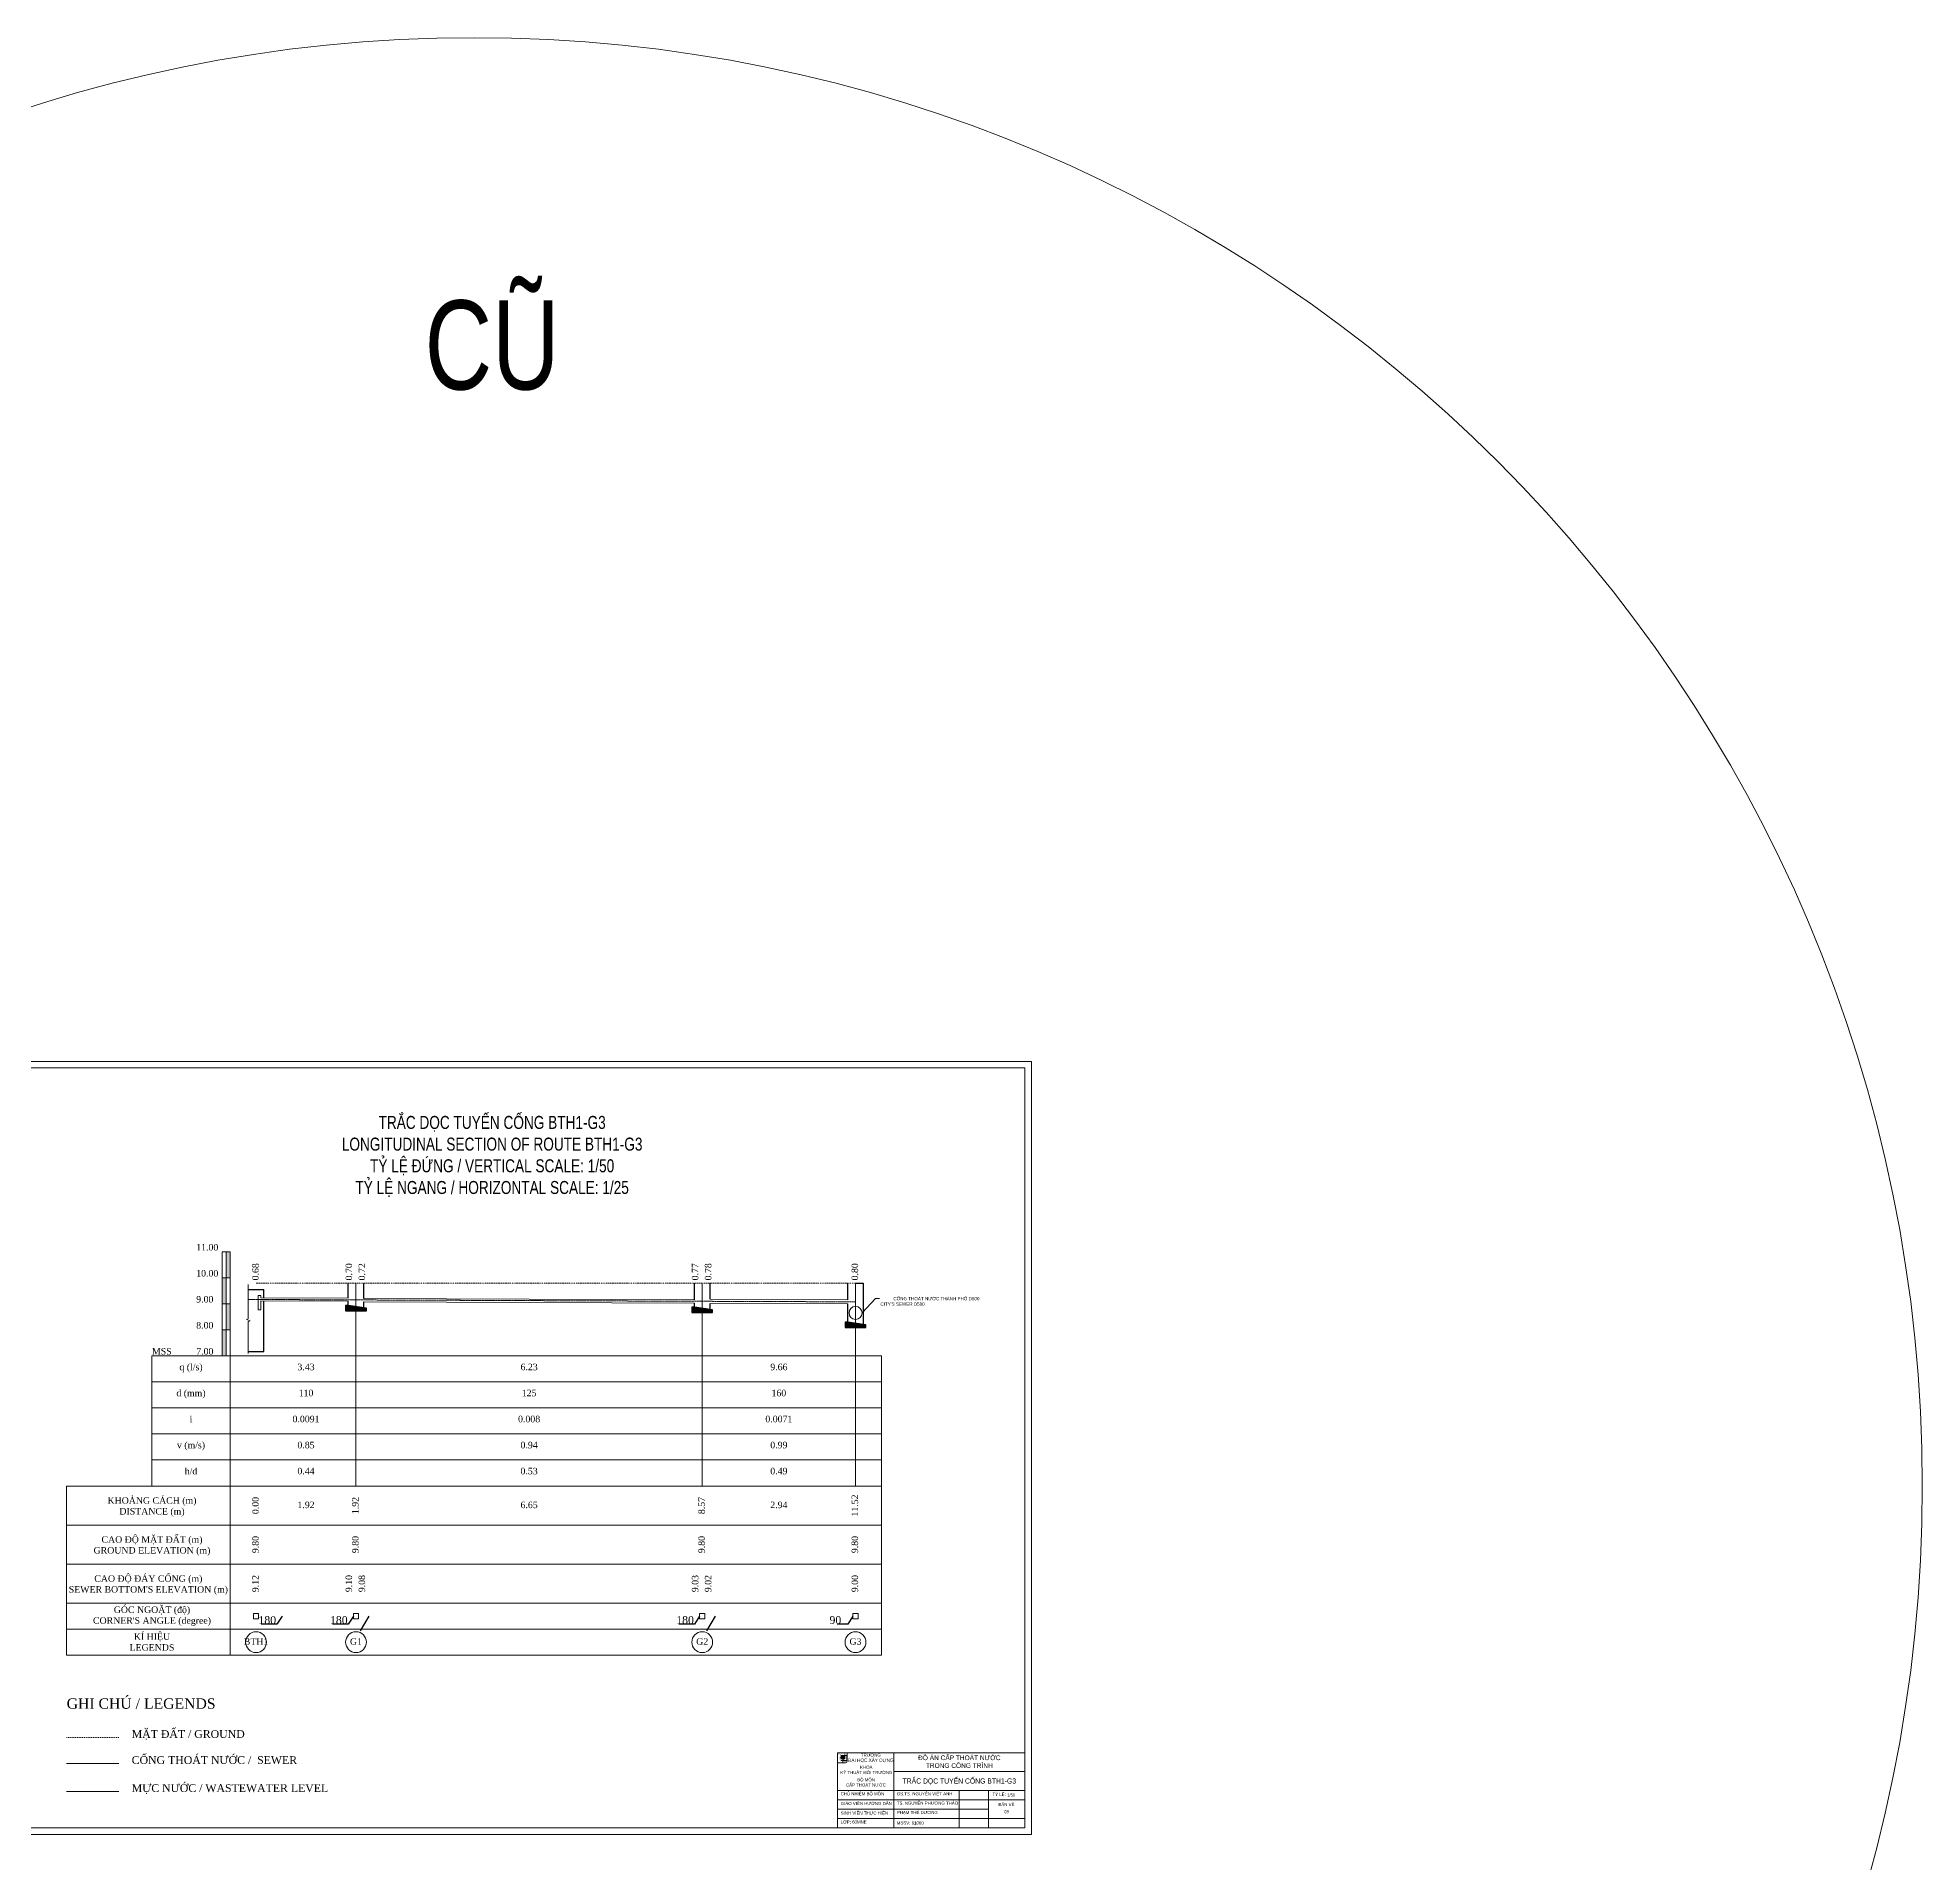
# Model space of a CAD drawing. Header units: millimetres. Extents: x -819040 to 60987, y -269988 to 131461.
# Drawn here: x -100799 to -28375, y -228833 to -158681 of the extents above; entities that cross this region are included whole.
import ezdxf
from ezdxf.enums import TextEntityAlignment as Align

# ---------------------------------------------------------------- set-up
doc = ezdxf.new("R2010")
doc.units = ezdxf.units.MM
doc.linetypes.add('ACAD_ISO02W100', pattern=[15, 12, -3])
doc.linetypes.add('ACAD_ISO03W100', pattern=[30, 12, -18])
doc.layers.get('0').update_dxf_attribs({"lineweight": 9})
for name, color, linetype, lineweight in [('Chu So lieu', 101, 'Continuous', 9), ('Day cong', 1, 'Continuous', 9), ('Duong giong', 42, 'Continuous', 9), ('Duong mat nuoc', 131, 'ACAD_ISO02W100', 9), ('GHI CHU', 51, 'Continuous', 9), ('GHI CHU @ 50', 51, 'Continuous', 9), ('GIENG THAM', 92, 'Continuous', 30), ('KHUNG GIAY-A1', 7, 'Continuous', 9), ('KHUNG TEN', 7, 'Continuous', 9), ('KICH THUOC', 21, 'Continuous', 13), ('Mat dat', 46, 'ACAD_ISO03W100', 9), ('Table', 7, 'Continuous', 9), ('Thuoc ty le', 3, 'Continuous', 9)]:
    doc.layers.add(name, color=color, linetype=linetype, lineweight=lineweight)
doc.styles.add('ARIANH', font='VnArialH.TTF')
doc.styles.add('FlowHy text style', font='times.ttf', dxfattribs={"height": 2.5})
doc.styles.add('KICH THUOC', font='arial.ttf', dxfattribs={"width": 0.75})
doc.styles.get("Standard").update_dxf_attribs({"font": 'arial.ttf', "width": 0.75})
doc.styles.add('TCVN-10', font='arial.ttf', dxfattribs={"width": 0.75, "height": 10})
doc.dimstyles.new('ISO-25', dxfattribs={"dimtxt": 2.5, "dimasz": 2.5, "dimexe": 1.25, "dimexo": 0.625, "dimtad": 1, "dimtxsty": 'Standard', "dimcen": 2.5, "dimadec": 0, "dimazin": 0, "dimtfac": 1, "dimtmove": 0, "dimatfit": 3, "dimfxl": 1, "dimarcsym": 0})
doc.dimstyles.new('TCVN-2.5', dxfattribs={"dimtxt": 2.5, "dimasz": 1.2, "dimexe": 1.2, "dimexo": 0, "dimgap": 0.8, "dimtad": 1, "dimtoh": 1, "dimdec": 0, "dimzin": 0, "dimdsep": 46, "dimtxsty": 'KICH THUOC', "dimblk": 'ARCHTICK', "dimcen": 1.2, "dimdle": 1.2, "dimclrd": 31, "dimclre": 31, "dimclrt": 256, "dimadec": 0, "dimazin": 0, "dimtm": 1e-09, "dimtfac": 1, "dimtdec": 0, "dimtix": 1, "dimtofl": 0, "dimtmove": 0, "dimatfit": 2, "dimfxl": 7, "dimfxlon": 1, "dimtolj": 1, "dimtzin": 0, "dimlwd": -1, "dimlwe": -1, "dimarcsym": 1})

# ---------------------------------------------------------------- blocks, each defined once
blk = doc.blocks.new('*U281')
at = {"layer": 'KHUNG TEN'}
for p, q in [((0, 2880), (-7200, 2880)), ((-7200, 0), (-7200, 2880)), ((-6824, 2880), (-7200, 2880)), ((-7200, 2503), (-7200, 2880)), ((-6890, 2503), (-7200, 2503)), ((-6994, 2589), (-7058, 2589)), ((-7058, 2582), (-7058, 2589)), ((-6994, 2589), (-7058, 2589)), ((-7058, 2583), (-7058, 2589)), ((-6994, 2588), (-7058, 2588)), ((-7058, 2582), (-7058, 2588)), ((-6994, 2583), (-7058, 2583)), ((-6994, 2582), (-7058, 2582)), ((-6994, 2582), (-7058, 2582)), ((-6993, 2589), (-7057, 2589)), ((-7057, 2583), (-7057, 2589)), ((-6993, 2583), (-7057, 2583)), ((-7056, 2782), (-7005, 2782)), ((-7056, 2777), (-7056, 2782)), ((-7056, 2782), (-7005, 2782)), ((-7056, 2778), (-7056, 2782)), ((-7056, 2782), (-7005, 2782)), ((-7056, 2777), (-7056, 2782)), ((-7056, 2781), (-7006, 2781)), ((-7056, 2777), (-7056, 2781)), ((-7056, 2778), (-6997, 2720)), ((-7055, 2732), (-7056, 2778)), ((-7056, 2777), (-6998, 2719)), ((-7056, 2731), (-7056, 2777)), ((-7056, 2777), (-6998, 2719)), ((-7056, 2731), (-7056, 2777)), ((-7056, 2777), (-6998, 2719)), ((-7056, 2731), (-7056, 2777)), ((-7056, 2655), (-6998, 2714)), ((-7056, 2656), (-6997, 2714)), ((-7056, 2656), (-6998, 2714)), ((-7056, 2655), (-6998, 2713)), ((-7055, 2703), (-7056, 2656)), ((-7056, 2702), (-7056, 2655)), ((-7056, 2702), (-7056, 2655)), ((-7056, 2702), (-7056, 2656)), ((-7056, 2656), (-7056, 2652)), ((-7056, 2656), (-7056, 2651)), ((-7056, 2655), (-7056, 2651)), ((-7056, 2655), (-7056, 2651)), ((-7056, 2652), (-7005, 2652)), ((-7056, 2651), (-7005, 2651)), ((-7056, 2651), (-7006, 2651)), ((-7056, 2651), (-7005, 2651)), ((-7052, 2782), (-6994, 2724)), ((-7052, 2782), (-6994, 2724)), ((-7052, 2781), (-6994, 2723)), ((-7052, 2651), (-6994, 2709)), ((-7052, 2651), (-6994, 2709)), ((-7052, 2651), (-6994, 2709)), ((-7051, 2782), (-6993, 2724)), ((-7051, 2720), (-7044, 2716)), ((-7051, 2712), (-7044, 2716)), ((-7051, 2652), (-6993, 2710)), ((-7050, 2721), (-7044, 2716)), ((-7050, 2721), (-7043, 2717)), ((-7050, 2721), (-7044, 2716)), ((-7050, 2713), (-7043, 2717)), ((-7050, 2712), (-7044, 2716)), ((-7050, 2712), (-7044, 2716)), ((-6998, 2719), (-7049, 2719)), ((-6997, 2720), (-7048, 2720)), ((-6998, 2719), (-7048, 2719)), ((-6998, 2719), (-7048, 2719)), ((-6998, 2714), (-7048, 2714)), ((-6998, 2714), (-7048, 2714)), ((-6998, 2713), (-7048, 2713)), ((-6997, 2714), (-7047, 2714)), ((-6995, 2774), (-6991, 2769)), ((-6995, 2774), (-6991, 2769)), ((-6994, 2775), (-6990, 2770)), ((-6994, 2774), (-6991, 2769)), ((-6994, 2724), (-6994, 2770)), ((-6994, 2723), (-6994, 2770)), ((-6994, 2724), (-6994, 2770)), ((-6994, 2529), (-6994, 2709)), ((-6994, 2529), (-6994, 2709)), ((-6994, 2529), (-6994, 2709)), ((-6994, 2657), (-6991, 2661)), ((-6994, 2657), (-6991, 2661)), ((-6994, 2657), (-6991, 2660)), ((-6985, 2574), (-6994, 2529)), ((-6986, 2574), (-6994, 2529)), ((-6985, 2574), (-6994, 2529)), ((-6993, 2724), (-6993, 2771)), ((-6993, 2530), (-6993, 2710)), ((-6993, 2658), (-6990, 2661)), ((-6985, 2575), (-6993, 2530)), ((-6987, 2774), (-6991, 2769)), ((-6988, 2774), (-6991, 2769)), ((-6987, 2774), (-6991, 2769)), ((-6991, 2661), (-6985, 2655)), ((-6991, 2661), (-6985, 2655)), ((-6991, 2660), (-6986, 2655)), ((-6987, 2775), (-6990, 2770)), ((-6990, 2661), (-6985, 2656)), ((-6930, 2782), (-6988, 2724)), ((-6930, 2782), (-6988, 2724)), ((-6930, 2781), (-6988, 2723)), ((-6988, 2724), (-6988, 2770)), ((-6988, 2723), (-6988, 2770)), ((-6988, 2724), (-6988, 2770)), ((-6930, 2651), (-6988, 2709)), ((-6988, 2560), (-6988, 2709)), ((-6930, 2651), (-6988, 2709)), ((-6988, 2560), (-6988, 2709)), ((-6930, 2651), (-6988, 2709)), ((-6988, 2560), (-6988, 2709)), ((-6929, 2782), (-6987, 2724)), ((-6987, 2724), (-6987, 2771)), ((-6929, 2652), (-6987, 2710)), ((-6987, 2561), (-6987, 2710)), ((-6926, 2777), (-6984, 2719)), ((-6926, 2777), (-6984, 2719)), ((-6925, 2777), (-6984, 2719)), ((-6984, 2719), (-6937, 2719)), ((-6984, 2719), (-6938, 2719)), ((-6984, 2719), (-6937, 2719)), ((-6926, 2655), (-6984, 2714)), ((-6984, 2714), (-6937, 2714)), ((-6925, 2656), (-6984, 2714)), ((-6984, 2714), (-6937, 2714)), ((-6926, 2655), (-6984, 2713)), ((-6984, 2713), (-6938, 2713)), ((-6925, 2778), (-6983, 2720)), ((-6983, 2720), (-6937, 2720)), ((-6925, 2656), (-6983, 2714)), ((-6983, 2714), (-6937, 2714)), ((-6977, 2781), (-6847, 2781)), ((-6977, 2651), (-6926, 2651)), ((-6976, 2782), (-6847, 2782)), ((-6976, 2782), (-6846, 2782)), ((-6976, 2782), (-6847, 2782)), ((-6976, 2652), (-6925, 2652)), ((-6976, 2651), (-6926, 2651)), ((-6976, 2651), (-6925, 2651)), ((-6865, 2591), (-6960, 2591)), ((-6865, 2591), (-6960, 2591)), ((-6864, 2592), (-6959, 2592)), ((-6865, 2591), (-6959, 2591)), ((-6888, 2575), (-6942, 2571)), ((-6888, 2575), (-6942, 2571)), ((-6888, 2575), (-6942, 2571)), ((-6872, 2571), (-6942, 2571)), ((-6872, 2571), (-6942, 2571)), ((-6872, 2571), (-6942, 2571)), ((-6887, 2576), (-6941, 2571)), ((-6871, 2571), (-6941, 2571)), ((-6934, 2720), (-6938, 2716)), ((-6934, 2720), (-6938, 2716)), ((-6933, 2720), (-6938, 2717)), ((-6938, 2717), (-6933, 2713)), ((-6938, 2716), (-6934, 2713)), ((-6938, 2716), (-6934, 2713)), ((-6933, 2721), (-6937, 2717)), ((-6937, 2717), (-6933, 2714)), ((-6926, 2777), (-6926, 2782)), ((-6926, 2777), (-6926, 2781)), ((-6926, 2731), (-6926, 2777)), ((-6926, 2731), (-6926, 2777)), ((-6926, 2702), (-6926, 2655)), ((-6926, 2702), (-6926, 2655)), ((-6926, 2655), (-6926, 2651)), ((-6926, 2655), (-6926, 2651)), ((-6925, 2778), (-6925, 2782)), ((-6925, 2777), (-6925, 2782)), ((-6925, 2732), (-6925, 2778)), ((-6925, 2731), (-6925, 2777)), ((-6925, 2703), (-6925, 2656)), ((-6925, 2702), (-6925, 2656)), ((-6925, 2656), (-6925, 2652)), ((-6925, 2656), (-6925, 2651)), ((-6847, 2782), (-6847, 2595)), ((-6847, 2782), (-6847, 2595)), ((-6847, 2781), (-6847, 2595)), ((-6846, 2782), (-6846, 2596)), ((-6824, 2880), (-6824, 2570)), ((-5040, 0), (-5040, 2880)), ((0, 2160), (0, 2880)), ((0, 2160), (-5040, 2160)), ((0, 1440), (0, 2160)), ((-7200, 1440), (0, 1440)), ((-7200, 1080), (0, 1080)), ((-2520, 0), (-2520, 1440)), ((-1401, 0), (-1401, 1440)), ((0, 1080), (0, 1440)), ((0, 360), (0, 1080)), ((-7200, 720), (-1401, 720)), ((-7200, 360), (0, 360)), ((-5040, 0), (-7200, 0)), ((-2520, 0), (-5040, 0)), ((-1440, 0), (-2520, 0)), ((0, 0), (-1440, 0)), ((0, 0), (0, 360))]:
    blk.add_line(p, q, dxfattribs=at)
for points in [[(0, 0), (0, 1440), (-7200, 1440), (-7200, 0)], [(-7200, 0), (0, 0)]]:
    blk.add_lwpolyline(points, dxfattribs=at)
for centre, radius, start, end in [((-7044, 2731), 12.7, 182.08998, 237.073), ((-7044, 2731), 12.7, 182.08998, 237.073), ((-7043, 2731), 12.7, 182.08998, 237.073), ((-7045, 2702), 11.7, 117.54403, 179.90286), ((-7045, 2702), 11.7, 117.54403, 179.90286), ((-7044, 2702), 11.7, 117.54403, 179.90286), ((-7043, 2732), 12.7, 182.08998, 237.073), ((-7044, 2703), 11.7, 117.54403, 179.90286), ((-7006, 2770), 11.7, 0.04901, 89.95099), ((-7006, 2663), 11.7, 270.04901, 359.95099), ((-7005, 2770), 11.7, 0.04901, 89.95099), ((-7005, 2771), 11.7, 0.04901, 89.95099), ((-7005, 2770), 11.7, 0.04901, 89.95099), ((-7005, 2663), 11.7, 270.04901, 359.95099), ((-7005, 2664), 11.7, 270.04901, 359.95099), ((-7005, 2663), 11.7, 270.04901, 359.95099), ((-6976, 2770), 11.7, 90.04901, 179.95099), ((-6976, 2770), 11.7, 90.04901, 179.95099), ((-6977, 2770), 11.7, 90.04901, 179.95099), ((-6976, 2663), 11.7, 180.04901, 269.95099), ((-6977, 2663), 11.7, 180.04901, 269.95099), ((-6976, 2663), 11.7, 180.04901, 269.95099), ((-6976, 2771), 11.7, 90.04901, 179.95099), ((-6976, 2664), 11.7, 180.04901, 269.95099), ((-6960, 2563), 28.3, 89.98706, 156.39938), ((-6959, 2564), 28.3, 89.98706, 156.39938), ((-6960, 2563), 28.3, 89.98706, 156.39938), ((-6959, 2563), 28.3, 89.98706, 156.39938), ((-6938, 2731), 11.7, 270.00089, 359.90286), ((-6938, 2702), 11.7, 0.09714, 89.99911), ((-6937, 2732), 11.7, 270.00089, 359.90286), ((-6937, 2731), 11.7, 270.00089, 359.90286), ((-6937, 2731), 11.7, 270.00089, 359.90286), ((-6937, 2702), 11.7, 0.09714, 89.99911), ((-6937, 2703), 11.7, 0.09714, 89.99911), ((-6937, 2702), 11.7, 0.09714, 89.99911), ((-6890, 2569), 65.9, 270, 0), ((-6888, 2600), 24.5, 270, 339.99897), ((-6888, 2599), 24.5, 270, 339.99897), ((-6888, 2600), 24.5, 270, 339.99897), ((-6887, 2600), 24.5, 270, 339.99897), ((-6872, 2595), 24.7, 270, 0), ((-6872, 2595), 24.7, 270, 0), ((-6872, 2595), 24.7, 270, 0), ((-6871, 2596), 24.7, 270, 0)]:
    blk.add_arc(centre, radius, start, end, dxfattribs=at)
at = {"layer": 'KHUNG TEN', "style": 'ARIANH'}
for s, p in [('x   y dùng', (-7171, 2810)), ('¢', (-7128, 2809))]:
    blk.add_text(s, height=39, dxfattribs=at).set_placement(p)
blk.add_text('®¹i häc', height=39, rotation=90, dxfattribs=at).set_placement((-7085, 2551))
for s, insert, char_height, width, attachment_point in [('\\pi796.03087;{\\fArial|b0|i0|c0|p34;KHOA\\P\\pi38.66388;KỸ THUẬT MÔI TRƯỜNG }', (-7130, 2388), 120, 2055.12, 1), ('{\\fArial|b0|i0|c0|p34;ĐẠI HỌC XÂY DỰNG}', (-6798, 2663), 128, 7638.54, 1), ('{\\fArial|b0|i0|c0|p34;TRƯỜNG}', (-6301, 2854), 120, 7638.54, 1), ('{\\fArial|b0|i0|c0|p34;ĐỒ ÁN CẤP THOÁT NƯỚC\\PTRONG CÔNG TRÌNH}', (-2520, 2540), 180, 5040, 5), ('\\pi657.88068;{\\fArial|b0|i0|c0|p34;BỘ MÔN \\P\\pi224.82474;CẤP THOÁT NƯỚC}', (-7102, 1907), 120, 1969.62, 1), ('{\\fArial|b0|i0|c0|p34;CHỦ NHIỆM BỘ MÔN}', (-7081, 1369), 120, 2368.22, 1), ('{\\fArial|b0|i0|c0|p34;GIÁO VIÊN HƯỚNG DẪN}', (-7078, 997), 120, 2368.22, 1), ('{\\fArial|b0|i0|c0|p34;TS. NGUYỄN PHƯƠNG THẢO}', (-4921, 1009), 120, 2537.36, 1), ('{\\fArial|b0|i0|c0|p34;GS.TS. NGUYỄN VIỆT ANH}', (-4921, 1369), 120, 2368.22, 1), ('{\\fArial|b0|i0|c0|p34;TỶ LỆ:}', (-1243, 1348), 120, 1287.18, 1), ('{\\fArial|b0|i0|c0|p34;BẢN VẼ }', (-1017, 956), 120, 1287.18, 1), ('{\\fArial|b0|i0|c0|p34;SINH VIÊN THỰC HIỆN}', (-7076, 628), 120, 2368.22, 1), ('L{\\fArial|b0|i0|c0|p34;Ớ}P: 60MNE', (-7081, 286), 120, 2368.22, 1), ('{\\fArial|b0|i0|c0|p34;PHẠM THẾ DƯƠNG}', (-4921, 649), 120, 2368.22, 1), ('MSSV: 81060', (-4921, 248), 120, 2368.22, 1)]:
    blk.add_mtext(s, dxfattribs=dict(at, insert=insert, char_height=char_height, width=width, attachment_point=attachment_point))
at = {"layer": 'KHUNG TEN', "width": 0.75}
blk.add_attdef('TEN_BAN_VE', text='', height=200, dxfattribs=at).set_placement((-2520, 1800), align=Align.MIDDLE_CENTER)
at = {"layer": 'KHUNG TEN', "style": 'TCVN-10', "width": 0.75}
for tag, p in [('TY_LE', (-679, 1201)), ('NGAY_HOAN_THANH', (-1271, 121)), ('STT', (-789, 561))]:
    blk.add_attdef(tag, p, '', height=120, dxfattribs=at)
blk = doc.blocks.new('_ArchTick')
at = {"color": 0, "linetype": 'ByBlock', "const_width": 0.15}
blk.add_lwpolyline([(-0.5, -0.5), (0.5, 0.5)], dxfattribs=at)

msp = doc.modelspace()

# ---------------------------------------------------------------- hatches: boundary and pattern name
at = {"layer": 'Table'}
for points in [[(-93557.3, -206334.9), (-93407.3, -206334.9), (-93407.3, -205334.9), (-93557.3, -205334.9)], [(-93707.3, -207334.9), (-93557.3, -207334.9), (-93557.3, -206334.9), (-93707.3, -206334.9)], [(-93557.3, -208334.9), (-93407.3, -208334.9), (-93407.3, -207334.9), (-93557.3, -207334.9)], [(-88867.3, -207400.9), (-88967.3, -207400.9), (-88967.3, -207600.9), (-88167.3, -207600.9), (-88167.3, -207500.9)], [(-75561.3, -207464.9), (-75661.3, -207464.9), (-75661.3, -207664.9), (-74861.3, -207664.9), (-74861.3, -207564.9)], [(-93707.3, -209334.9), (-93557.3, -209334.9), (-93557.3, -208334.9), (-93707.3, -208334.9)], [(-69671.3, -208044.1), (-69771.3, -208044.1), (-69771.3, -208244.1), (-68971.3, -208244.1), (-68971.3, -208144.1)]]:
    msp.add_hatch(color=256, dxfattribs=at).paths.add_polyline_path(points)

# ---------------------------------------------------------------- linework, layer by layer
at = {"layer": 'Day cong'}
for p, q in [((-92328.8, -207016.8), (-92328.8, -207563.5)), ((-92328.8, -207016.8), (-92218.8, -207016.8)), ((-92218.8, -207016.8), (-92218.8, -207105.7)), ((-92218.8, -207105.7), (-88867.3, -207120.5)), ((-88267.3, -207127.1), (-75561.3, -207177.7)), ((-92328.8, -207563.5), (-92219, -207563.5)), ((-92218.8, -207215.7), (-88867.3, -207230.5)), ((-92218.8, -207215.7), (-92218.8, -207563.5)), ((-88267.3, -207252.1), (-75561.3, -207302.7)), ((-74961.3, -207155.9), (-69671.3, -207174.8)), ((-74961.3, -207315.9), (-69671.3, -207334.8)), ((-99686, -224994.3), (-97686, -224994.3))]:
    msp.add_line(p, q, dxfattribs=at)
for centre, radius in [((-69371.3, -207684.9), 250), ((-92407.3, -220334.9), 400), ((-88567.3, -220334.9), 400), ((-75261.3, -220334.9), 400), ((-69371.3, -220334.9), 400)]:
    msp.add_circle(centre, radius, dxfattribs=at)
at = {"layer": 'Duong giong'}
for p, q in [((-88567.3, -214334.9), (-88567.3, -206534.9)), ((-75261.3, -214334.9), (-75261.3, -206534.9)), ((-69371.3, -214334.9), (-69371.3, -206534.9))]:
    msp.add_line(p, q, dxfattribs=at)
at = {"layer": 'Duong mat nuoc'}
for p, q in [((-92707.3, -207165.5), (-88567.3, -207183.9)), ((-88567.3, -207183.9), (-75261.3, -207236.9)), ((-75261.3, -207236.9), (-69371.3, -207257.9))]:
    msp.add_line(p, q, dxfattribs=at)
at = {"layer": 'Duong mat nuoc', "ltscale": 0.5}
msp.add_line((-99686, -226072.8), (-97686, -226072.8), dxfattribs=at)
at = {"layer": 'GHI CHU'}
msp.add_circle((-84028.6, -214334.9), 55653.4, dxfattribs=at)
at = {"layer": 'GIENG THAM'}
for p, q in [((-92707.3, -206784.9), (-92107.3, -206784.9)), ((-92107.3, -207106.2), (-92107.3, -206784.9)), ((-88867.3, -207120.5), (-88867.3, -206534.9)), ((-88267.3, -207127.1), (-88267.3, -206534.9)), ((-75561.3, -207177.7), (-75561.3, -206534.9)), ((-74961.3, -207155.9), (-74961.3, -206534.9)), ((-69671.3, -207174.8), (-69671.3, -206534.9)), ((-69371.3, -206534.9), (-69071.3, -206534.9)), ((-69071.3, -206534.9), (-69071.3, -208129.8)), ((-92107.3, -209165.2), (-92107.3, -207216.2)), ((-88867.3, -207400.9), (-88967.3, -207400.9)), ((-88967.3, -207400.9), (-88967.3, -207600.9)), ((-88967.3, -207600.9), (-88167.3, -207600.9)), ((-88867.3, -207400.9), (-88867.3, -207230.5)), ((-88167.3, -207500.9), (-88867.3, -207400.9)), ((-88267.3, -207486.6), (-88267.3, -207252.1)), ((-88167.3, -207600.9), (-88167.3, -207500.9)), ((-75561.3, -207464.9), (-75661.3, -207464.9)), ((-75661.3, -207464.9), (-75661.3, -207664.9)), ((-75661.3, -207664.9), (-74861.3, -207664.9)), ((-75561.3, -207464.9), (-75561.3, -207302.7)), ((-74861.3, -207564.9), (-75561.3, -207464.9)), ((-74961.3, -207550.6), (-74961.3, -207315.9)), ((-74861.3, -207664.9), (-74861.3, -207564.9)), ((-69671.3, -208044.1), (-69671.3, -207334.8)), ((-69671.3, -208044.1), (-69771.3, -208044.1)), ((-69771.3, -208044.1), (-69771.3, -208244.1)), ((-69771.3, -208244.1), (-68971.3, -208244.1)), ((-68971.3, -208144.1), (-69671.3, -208044.1)), ((-68971.3, -208244.1), (-68971.3, -208144.1)), ((-92707.3, -209165.2), (-92107.3, -209165.2))]:
    msp.add_line(p, q, dxfattribs=at)
at = {"layer": 'KHUNG GIAY-A1'}
for points in [[(-104661.9, -198019.7), (-62611.9, -198019.7), (-62611.9, -227719.7), (-104661.9, -227719.7)], [(-103411.9, -198269.7), (-62861.9, -198269.7), (-62861.9, -227469.7), (-103411.9, -227469.7)]]:
    msp.add_lwpolyline(points, close=True, dxfattribs=at)
at = {"layer": 'KICH THUOC', "linetype": 'Continuous'}
msp.add_lwpolyline([(-92707.3, -206591.5), (-92707.3, -207914.9), (-92776, -207939.9), (-92638.6, -207989.9), (-92707.3, -208014.9), (-92707.3, -209243.2)], dxfattribs=at)
at = {"layer": 'Mat dat'}
for p, q in [((-92407.3, -206534.9), (-88567.3, -206534.9)), ((-88567.3, -206534.9), (-75261.3, -206534.9)), ((-75261.3, -206534.9), (-69371.3, -206534.9))]:
    msp.add_line(p, q, dxfattribs=at)
at = {"layer": 'Mat dat', "ltscale": 0.5}
msp.add_line((-99686, -223994.3), (-97686, -223994.3), dxfattribs=at)
at = {"layer": 'Table'}
for p, q in [((-93407.3, -205334.9), (-93557.3, -205334.9)), ((-93557.3, -205334.9), (-93557.3, -206334.9)), ((-93407.3, -206334.9), (-93407.3, -205334.9)), ((-93557.3, -206334.9), (-93707.3, -206334.9)), ((-93707.3, -206334.9), (-93707.3, -207334.9)), ((-93557.3, -207334.9), (-93557.3, -206334.9)), ((-93557.3, -206334.9), (-93407.3, -206334.9)), ((-93707.3, -207334.9), (-93557.3, -207334.9)), ((-93407.3, -207334.9), (-93557.3, -207334.9)), ((-93557.3, -207334.9), (-93557.3, -208334.9)), ((-93407.3, -208334.9), (-93407.3, -207334.9)), ((-93557.3, -208334.9), (-93707.3, -208334.9)), ((-93707.3, -208334.9), (-93707.3, -209334.9)), ((-93557.3, -209334.9), (-93557.3, -208334.9)), ((-93557.3, -208334.9), (-93407.3, -208334.9)), ((-96407.3, -214334.9), (-96407.3, -209334.9)), ((-96407.3, -209334.9), (-68371.3, -209334.9)), ((-93707.3, -209334.9), (-93557.3, -209334.9)), ((-93407.3, -220834.9), (-93407.3, -209334.9)), ((-68371.3, -220834.9), (-68371.3, -209334.9)), ((-96407.3, -210334.9), (-68371.3, -210334.9)), ((-96407.3, -211334.9), (-68371.3, -211334.9)), ((-96407.3, -212334.9), (-68371.3, -212334.9)), ((-96407.3, -213334.9), (-68371.3, -213334.9)), ((-99686, -214334.9), (-68371.3, -214334.9)), ((-99686, -220834.9), (-99686, -214334.9)), ((-99686, -215834.9), (-68371.3, -215834.9)), ((-99686, -217334.9), (-68371.3, -217334.9)), ((-99686, -218834.9), (-68371.3, -218834.9)), ((-92307.3, -219234.9), (-92507.3, -219234.9)), ((-92507.3, -219234.9), (-92507.3, -219434.9)), ((-92507.3, -219434.9), (-92307.3, -219434.9)), ((-92307.3, -219434.9), (-92307.3, -219234.9)), ((-88467.3, -219234.9), (-88667.3, -219234.9)), ((-88667.3, -219234.9), (-88667.3, -219434.9)), ((-88667.3, -219434.9), (-88467.3, -219434.9)), ((-88467.3, -219434.9), (-88467.3, -219234.9)), ((-75161.3, -219234.9), (-75361.3, -219234.9)), ((-75361.3, -219234.9), (-75361.3, -219434.9)), ((-75361.3, -219434.9), (-75161.3, -219434.9)), ((-75161.3, -219434.9), (-75161.3, -219234.9)), ((-69271.3, -219234.9), (-69471.3, -219234.9)), ((-69471.3, -219234.9), (-69471.3, -219434.9)), ((-69471.3, -219434.9), (-69271.3, -219434.9)), ((-69271.3, -219434.9), (-69271.3, -219234.9)), ((-99686, -219834.9), (-68371.3, -219834.9)), ((-99686, -220834.9), (-68371.3, -220834.9))]:
    msp.add_line(p, q, dxfattribs=at)
at = {"layer": 'Thuoc ty le'}
for p, q in [((-93707.3, -209334.9), (-93707.3, -205334.9)), ((-93707.3, -205334.9), (-93407.3, -205334.9)), ((-93557.3, -209334.9), (-93557.3, -205334.9)), ((-93407.3, -209334.9), (-93407.3, -205334.9))]:
    msp.add_line(p, q, dxfattribs=at)

# ---------------------------------------------------------------- block references
at = {"layer": 'GHI CHU'}
msp.add_blockref('*U281', (-62861.9, -227469.7), dxfattribs=at).add_auto_attribs({'TY_LE': '1/50', 'STT': '09', 'TEN_BAN_VE': 'TRẮC DỌC TUYẾN CỐNG BTH1-G3'})

# ---------------------------------------------------------------- texts
at = {"layer": 'Chu So lieu', "style": 'FlowHy text style'}
for s, insert, char_height, width, attachment_point in [('11.00', (-94707.3, -205034.9), 250, 300, 1), ('10.00', (-94707.3, -206034.9), 250, 300, 1), ('9.00', (-94707.3, -207034.9), 250, 300, 1), ('8.00', (-94707.3, -208034.9), 250, 300, 1), ('MSS', (-96407.3, -209034.9), 250, 300, 1), ('7.00', (-94707.3, -209034.9), 250, 300, 1), ('q (l/s)', (-94907.3, -209802.5), 250, 3000, 5), ('3.43', (-90487.3, -209762.4), 250, 3840, 5), ('6.23', (-81914.3, -209762.4), 250, 13306, 5), ('9.66', (-72316.3, -209762.4), 250, 5890, 5), ('d (mm)', (-94907.3, -210802.5), 250, 3000, 5), ('110', (-90487.3, -210762), 250, 3840, 5), ('125', (-81914.3, -210762), 250, 13306, 5), ('160', (-72316.3, -210762), 250, 5890, 5), ('i', (-94907.3, -211763), 250, 3000, 5), ('0.0091', (-90487.3, -211762.4), 250, 3840, 5), ('0.008', (-81914.3, -211762.4), 250, 13306, 5), ('0.0071', (-72316.3, -211762.4), 250, 5890, 5), ('v (m/s)', (-94907.3, -212802.5), 250, 3000, 5), ('0.85', (-90487.3, -212762.4), 250, 3840, 5), ('0.94', (-81914.3, -212762.4), 250, 13306, 5), ('0.99', (-72316.3, -212762.4), 250, 5890, 5), ('h/d', (-94907.3, -213765.5), 250, 3000, 5), ('0.44', (-90487.3, -213762.4), 250, 3840, 5), ('0.53', (-81914.3, -213762.4), 250, 13306, 5), ('0.49', (-72316.3, -213762.4), 250, 5890, 5), ('KHOẢNG CÁCH (m)\\PDISTANCE (m)', (-96406.9, -215138.8), 250, 5500, 5), ('1.92', (-90487.3, -215062.4), 250, 3840, 5), ('6.65', (-81914.3, -215062.4), 250, 13306, 5), ('2.94', (-72316.3, -215062.4), 250, 5890, 5), ('CAO ĐỘ MẶT ĐẤT (m)\\PGROUND ELEVATION (m)', (-96406.9, -216638.8), 250, 5500, 5), ("CAO ĐỘ ĐÁY CỐNG (m)\\PSEWER BOTTOM'S ELEVATION (m)", (-96546.6, -218138.8), 250, 7138.565, 5), ("GÓC NGOẶT (độ)\\PCORNER'S ANGLE (degree)", (-96406.9, -219336.3), 250, 5500, 5), ('180', (-92316.3, -219334.9), 300, 700, 1), ('180', (-89567.3, -219334.9), 300, 700, 1), ('180', (-76261.3, -219334.9), 300, 700, 1), ('90', (-70371.3, -219334.9), 300, 700, 1), ('KÍ HIỆU\\PLEGENDS', (-96406.9, -220330.2), 250, 5500, 5), ('BTH1', (-92407.3, -220309.9), 250, 800, 5), ('G1', (-88567.3, -220312.7), 250, 800, 5), ('G2', (-75261.3, -220312.7), 250, 800, 5), ('G3^M', (-69371.3, -220312.7), 250, 800, 5), ('GHI CHÚ / LEGENDS', (-99686, -222494.3), 400, 6000, 1), ('MẶT ĐẤT / GROUND', (-97186, -223714.3), 300, 10000, 1), ('CỐNG THOÁT NƯỚC /  SEWER', (-97186, -224714.3), 300, 6996.908, 1), ('MỰC NƯỚC / WASTEWATER LEVEL', (-97186, -225792.8), 300, 8011.904, 1)]:
    msp.add_mtext(s, dxfattribs=dict(at, insert=insert, char_height=char_height, width=width, attachment_point=attachment_point))
at = {"layer": 'Chu So lieu', "char_height": 250, "rotation": 90, "style": 'FlowHy text style'}
for s, insert, width, attachment_point in [('0.68', (-92557.3, -206434.9), 300, 1), ('0.70', (-88967.3, -206434.9), 300, 1), ('0.72', (-88467.3, -206434.9), 300, 1), ('0.77', (-75661.3, -206434.9), 300, 1), ('0.78', (-75161.3, -206434.9), 300, 1), ('0.80', (-69521.3, -206434.9), 300, 1), ('0.00', (-92429.7, -215084.9), 1500, 5), ('1.92', (-88589.7, -215084.9), 1500, 5), ('8.57', (-75283.7, -215084.9), 1500, 5), ('11.52', (-69393.7, -215084.9), 1500, 5), ('9.80', (-92429.7, -216584.9), 1500, 5), ('9.80', (-88589.7, -216584.9), 1500, 5), ('9.80', (-75283.7, -216584.9), 1500, 5), ('9.80', (-69393.7, -216584.9), 1500, 5), ('9.12', (-92429.7, -218084.9), 1500, 5), ('9.10', (-88839.7, -218084.9), 1500, 5), ('9.08', (-88339.7, -218084.9), 1500, 5), ('9.03', (-75533.7, -218084.9), 1500, 5), ('9.02', (-75033.7, -218084.9), 1500, 5), ('9.00', (-69393.7, -218084.9), 1500, 5)]:
    msp.add_mtext(s, dxfattribs=dict(at, insert=insert, width=width, attachment_point=attachment_point))
at = {"layer": 'GHI CHU @ 50', "attachment_point": 5, "style": 'TCVN-10'}
for s, width, gutter_width, insert, char_height in [('CŨ', 143883.134, 17126.7, (-83335.2, -170511.9), 3425.34), ('TRẮC DỌC TUYẾN CỐNG BTH1-G3\\PLONGITUDINAL SECTION OF ROUTE BTH1-G3\\PTỶ LỆ ĐỨNG / VERTICAL SCALE: 1/50\\PTỶ LỆ NGANG / HORIZONTAL SCALE: 1/25', 21002.742, 2500, (-83335.2, -201668.8), 500)]:
    msp.add_mtext_dynamic_manual_height_columns(s, width=width, gutter_width=gutter_width, heights=[0], dxfattribs=dict(at, insert=insert, char_height=char_height))
at = {"layer": 'GHI CHU @ 50', "insert": (-68414.8, -207072.5), "char_height": 125, "attachment_point": 1, "style": 'KICH THUOC'}
msp.add_mtext("{\\W1;^ICỐNG THOÁT NƯỚC THÀNH PHỐ D500\\PCITY'S SEWER D500}", dxfattribs=at)

# ---------------------------------------------------------------- leaders
at = {"layer": 'GHI CHU @ 50', "annotation_type": 0, "has_hookline": 1, "hookline_direction": 0, "text_width": 3289.6}
msp.add_leader([(-69121.3, -207684.9), (-68604.8, -207135), (-68454.8, -207135)], dimstyle='TCVN-2.5', override={"dimscale": 50, "dimasz": 3, "dimgap": 0.8, "dimtad": 0}, dxfattribs=at)
at = {"layer": 'Table', "annotation_type": 0, "has_hookline": 1, "hookline_direction": 1}
for points, text_width in [([(-91407.3, -219334.9), (-91613.6, -219640.7), (-91615.6, -219640.7)], 596.8), ([(-88667.3, -219334.9), (-88864.6, -219640.7), (-88866.6, -219640.7)], 596.8), ([(-75361.3, -219334.9), (-75558.6, -219640.7), (-75560.6, -219640.7)], 596.8), ([(-69471.3, -219334.9), (-69668.6, -219641.5), (-69670.6, -219641.5)], 409.7)]:
    msp.add_leader(points, dimstyle='ISO-25', override={"dimasz": 2}, dxfattribs=dict(at, text_width=text_width))
at = {"layer": 'Table'}
for points in [[(-88067.3, -219334.9), (-88404.8, -219897.4)], [(-74761.3, -219334.9), (-75098.8, -219897.4)]]:
    msp.add_leader(points, dimstyle='ISO-25', override={"dimasz": 2}, dxfattribs=at)

doc.saveas('drawing.dxf')
